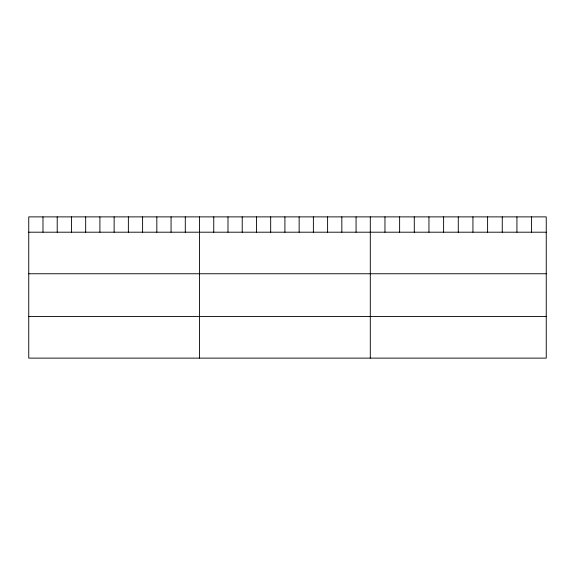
<?xml version="1.0" encoding="UTF-8"?>
<svg xmlns="http://www.w3.org/2000/svg" width="575" height="575" viewBox="0 0 575 575"><rect width="100%" height="100%" fill="white"/><g stroke="black" fill="none" stroke-linecap="round" stroke-linejoin="round"><path stroke-width="0.86" d="M546.25 232.199L546.25 358.117L28.75 358.117L28.75 216.883L546.25 216.883L546.25 232.199L28.75 232.199M28.75 273.757L546.25 273.757M28.75 316.566L546.25 316.566M531.587 216.883L531.587 232.199M516.925 216.883L516.925 232.199M502.262 216.883L502.262 232.199M487.6 216.883L487.6 232.199M472.938 216.883L472.938 232.199M458.275 216.883L458.275 232.199M443.613 216.883L443.613 232.199M428.95 216.883L428.95 232.199M414.287 216.883L414.287 232.199M399.625 216.883L399.625 232.199M384.963 216.883L384.963 232.199M370.3 216.883L370.3 358.117M356.069 216.883L356.069 232.199M341.838 216.883L341.838 232.199M327.606 216.883L327.606 232.199M313.375 216.883L313.375 232.199M299.144 216.883L299.144 232.199M284.912 216.883L284.912 232.199M270.681 216.883L270.681 232.199M256.45 216.883L256.45 232.199M242.219 216.883L242.219 232.199M227.987 216.883L227.987 232.199M213.756 216.883L213.756 232.199M199.525 216.883L199.525 358.117M185.294 216.883L185.294 232.199M171.062 216.883L171.062 232.199M156.831 216.883L156.831 232.199M142.6 216.883L142.6 232.199M128.369 216.883L128.369 232.199M114.138 216.883L114.138 232.199M99.906 216.883L99.906 232.199M85.675 216.883L85.675 232.199M71.444 216.883L71.444 232.199M57.212 216.883L57.212 232.199M42.981 216.883L42.981 232.199"/></g></svg>
